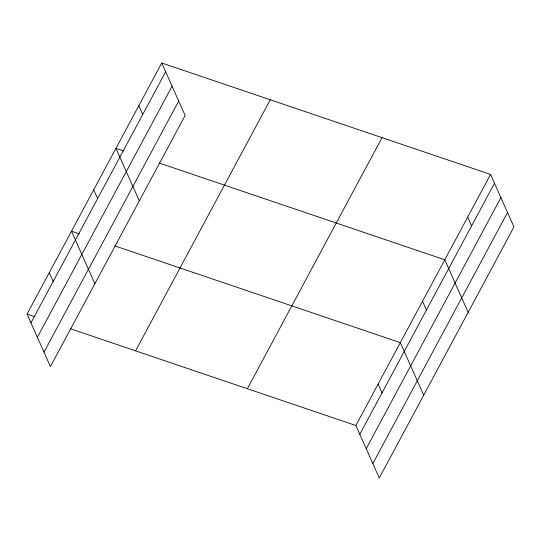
<?xml version="1.0" encoding="UTF-8"?>
<svg xmlns="http://www.w3.org/2000/svg" width="541" height="541" viewBox="0 0 541 541"><rect width="100%" height="100%" fill="white"/><g stroke="black" fill="none" stroke-linecap="round" stroke-linejoin="round"><path stroke-width="0.81" d="M161.732 62.986L185.117 115.497L50.428 366.575L27.05 314.064L161.732 62.986L490.572 174.425L513.95 226.936L379.268 478.014L355.883 425.503L70.296 328.718M30.959 322.849L165.647 71.77M37.383 337.28L172.072 86.202M44.004 352.144L178.692 101.066M135.568 350.838L270.25 99.76M247.372 388.729L382.054 137.651M355.883 425.503L490.572 174.425M359.799 434.288L494.481 183.21M366.223 448.719L500.905 197.641M372.844 463.583L507.526 212.505M123.808 151.013L115.943 148.349L139.321 200.867M159.189 163.01L444.776 259.788L468.154 312.306M79.358 233.874L71.493 231.21L94.878 283.721M114.746 245.864L400.333 342.649L423.711 395.16M27.05 314.064L34.915 316.728M467.674 217.11L471.583 225.895M422.555 301.222L426.464 310.007M378.112 384.076L382.02 392.861M138.841 105.671L142.75 114.455M93.721 189.776L97.63 198.561M49.272 272.637L53.187 281.421"/></g></svg>
